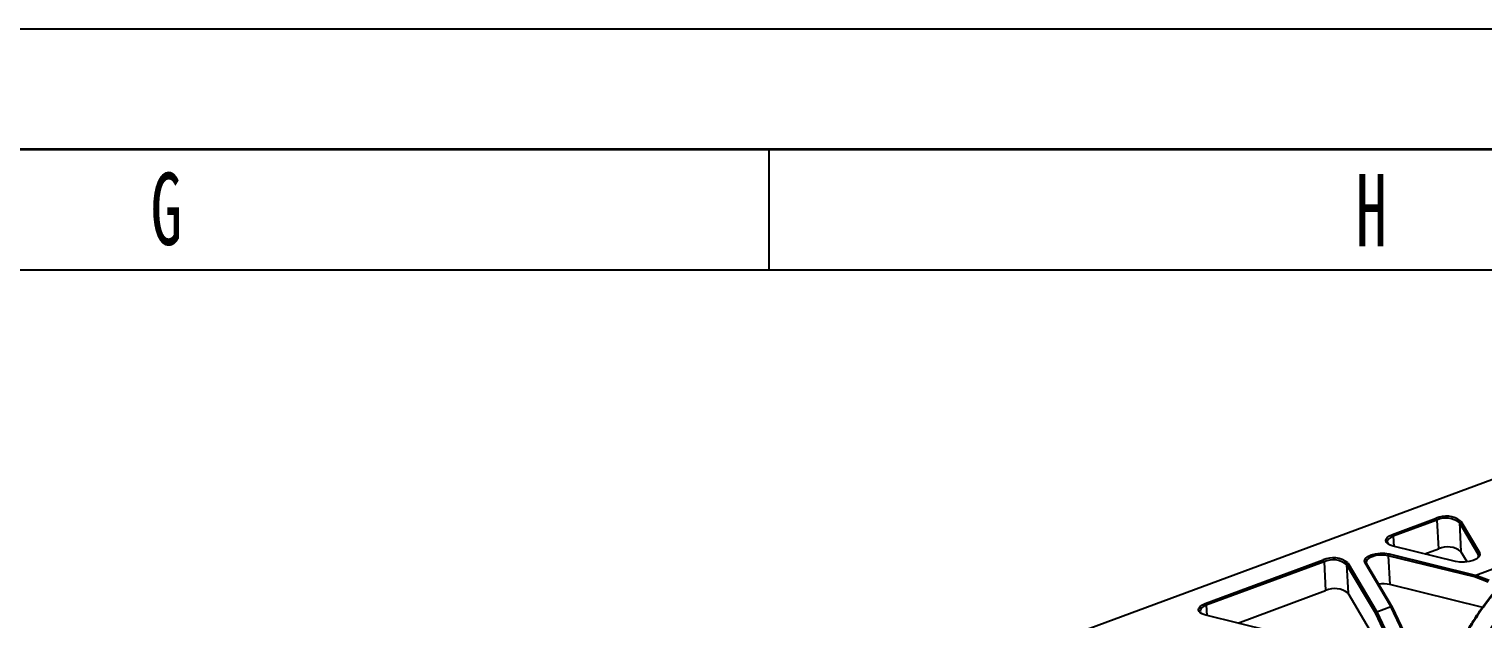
# Model space of a CAD drawing. Header units: millimetres. Extents: x 0 to 420, y 0 to 298.
# Drawn here: x 329.3 to 389.6, y 273.5 to 298 of the extents above; entities that cross this region are included whole.
import ezdxf

# ---------------------------------------------------------------- set-up
doc = ezdxf.new("R2010")
doc.units = ezdxf.units.MM
doc.layers.add('SLD-0', color=179, linetype='Continuous')
doc.layers.add('도면층1', color=4, linetype='Continuous', lineweight=35)
doc.layers.add('도면층2', color=3, linetype='Continuous', lineweight=25)
doc.styles.add('SLDTEXTSTYLE2', font='TXT', dxfattribs={"width": 0.638186})

msp = doc.modelspace()

# ---------------------------------------------------------------- linework, layer by layer
at = {"color": 7, "linetype": 'Continuous', "lineweight": 25}
for p, q in [((396.44587, 281.67801), (360.80867, 268.5151)), ((385.88277, 277.03454), (387.69662, 277.7045)), ((387.73473, 277.6307), (385.92088, 276.96074)), ((387.73473, 277.6307), (387.69662, 277.7045)), ((387.73473, 277.6307), (387.80121, 276.43453)), ((385.92088, 276.96074), (385.88277, 277.03454)), ((388.66602, 277.52172), (388.72104, 277.58462)), ((389.44072, 276.21768), (388.66602, 277.52172)), ((388.66602, 277.52172), (388.73249, 276.32555)), ((388.72104, 277.58462), (389.49574, 276.28059)), ((388.50074, 275.91308), (385.91218, 276.54715)), ((385.92088, 276.96074), (385.9443, 276.53928)), ((387.23129, 276.22403), (387.80121, 276.43453)), ((389.34413, 275.34542), (393.53568, 276.89361)), ((378.11489, 274.1654), (383.00884, 275.97303)), ((383.04694, 275.89922), (378.153, 274.0916)), ((383.04694, 275.89922), (383.00884, 275.97303)), ((383.04694, 275.89922), (383.11342, 274.70306)), ((383.97823, 275.79024), (384.03325, 275.85315)), ((383.97823, 275.79024), (384.04471, 274.59408)), ((385.19156, 273.74789), (383.97823, 275.79024)), ((384.03325, 275.85315), (385.23627, 273.82815)), ((385.82102, 274.05621), (384.75089, 275.85753)), ((384.81186, 275.81332), (384.75089, 275.85753)), ((384.81186, 275.81332), (385.88098, 274.01371)), ((385.71641, 276.14742), (385.74589, 276.22504)), ((385.71641, 276.14742), (385.78289, 274.95126)), ((389.28871, 275.27238), (385.71641, 276.14742)), ((385.74589, 276.22504), (389.32159, 275.34917)), ((388.98916, 275.89352), (388.73249, 276.32555)), ((389.49574, 276.28059), (389.44072, 276.21768)), ((389.44072, 276.21768), (389.4475, 276.09561)), ((389.28871, 275.27238), (389.32159, 275.34917)), ((389.86455, 275.05015), (389.28871, 275.27238)), ((389.32159, 275.34917), (389.34413, 275.34542)), ((389.34413, 275.34542), (389.90283, 275.1298)), ((379.46341, 273.3549), (383.11342, 274.70306)), ((385.87221, 271.51791), (384.04471, 274.59408)), ((389.63532, 274.0076), (385.78289, 274.95126)), ((378.153, 274.0916), (378.11489, 274.1654)), ((378.153, 274.0916), (378.17642, 273.67014)), ((385.23627, 273.82815), (385.82402, 274.04524)), ((385.82402, 274.04524), (385.82102, 274.05621)), ((385.82102, 274.05621), (385.88098, 274.01371)), ((386.86722, 271.84593), (385.82402, 274.04524)), ((385.88098, 274.01371), (386.9294, 271.80338)), ((382.164, 272.69338), (378.1443, 273.67801)), ((385.23635, 273.82779), (385.19156, 273.74789)), ((386.09191, 271.84973), (385.19156, 273.74789)), ((385.23627, 273.82815), (385.23635, 273.82779)), ((385.23635, 273.82779), (386.149, 271.90372))]:
    msp.add_line(p, q, dxfattribs=at)
at = {"color": 7, "linetype": 'Continuous', "lineweight": 25, "flags": 128}
for points in [[(385.91218, 276.54715), (385.7894, 276.58755), (385.69478, 276.64113), (385.63387, 276.70472), (385.61025, 276.7746), (385.62531, 276.84667), (385.67815, 276.9167), (385.76568, 276.98057), (385.88277, 277.03454)], [(385.92088, 276.96074), (385.81443, 276.91167), (385.73486, 276.85361), (385.68682, 276.78995), (385.67313, 276.72443), (385.6946, 276.6609), (385.73664, 276.61375)], [(384.75089, 275.85753), (384.73036, 275.94452), (384.76854, 276.03293), (384.86201, 276.11486), (385.00244, 276.18302), (385.17732, 276.23132), (385.37106, 276.25547), (385.56639, 276.25332), (385.74589, 276.22504)], [(385.71641, 276.14742), (385.55323, 276.17312), (385.37566, 276.17508), (385.19953, 276.15313), (385.04055, 276.10921), (384.91288, 276.04725), (384.82791, 275.97277), (384.7932, 275.8924), (384.81186, 275.81332)], [(389.49574, 276.28059), (389.51627, 276.19359), (389.47809, 276.10519), (389.38462, 276.02326), (389.24419, 275.9551), (389.06931, 275.9068), (388.87557, 275.88264), (388.68024, 275.8848), (388.50074, 275.91308)], [(378.1443, 273.67801), (378.02152, 273.71842), (377.9269, 273.77199), (377.86599, 273.83559), (377.84237, 273.90547), (377.85743, 273.97754), (377.91027, 274.04756), (377.9978, 274.11144), (378.11489, 274.1654)], [(378.153, 274.0916), (378.04656, 274.04254), (377.96698, 273.98447), (377.91894, 273.92081), (377.90525, 273.8553), (377.92673, 273.79177), (377.96876, 273.74462)]]:
    msp.add_lwpolyline(points, dxfattribs=at)
at = {"color": 7, "linetype": 'Continuous', "lineweight": 25}
for centre, radius, start, end in [((388.10981, 276.79841), 0.99585, 52.1372433, 114.5135823), ((388.11036, 276.80698), 0.90532, 52.1372433, 114.5135823), ((388.17683, 275.61082), 0.90532, 52.1372433, 114.5135823), ((383.42202, 275.06694), 0.99585, 52.1372433, 114.5135823), ((383.42257, 275.07551), 0.90532, 52.1372433, 114.5135823), ((389.30862, 276.14955), 0.14864, 312.4744454, 27.2843081), ((383.48905, 273.87934), 0.90532, 52.1372433, 114.5135823), ((385.51167, 273.73917), 1.24206, 77.3870967, 99.0891281)]:
    msp.add_arc(centre, radius, start, end, dxfattribs=at)
for points, knots in [([(389.04266, 271.11281), (389.05503, 271.15038), (389.07977, 271.22551), (389.11893, 271.33793), (389.1596, 271.45014), (389.20191, 271.5621), (389.24584, 271.67384), (389.29139, 271.78535), (389.37782, 271.98928), (389.51317, 272.28431), (389.71036, 272.66797), (389.92697, 273.04784), (390.16284, 273.42361), (390.41777, 273.79503), (390.78268, 274.28384), (391.28548, 274.88264), (391.80102, 275.41354), (392.17923, 275.77044), (392.39123, 275.96308), (392.6088, 276.15357), (392.83193, 276.34192), (393.06073, 276.52807), (393.29472, 276.71224), (393.45535, 276.83314), (393.53568, 276.8936)], [0, 0, 0, 0, 0.01789414, 0.03578536, 0.05367478, 0.0715635, 0.08945263, 0.10734328, 0.12523655, 0.18783161, 0.25039831, 0.31293515, 0.37549027, 0.43800758, 0.50051491, 0.62544395, 0.75035263, 0.78606043, 0.82173868, 0.85739631, 0.89304229, 0.92868559, 0.96433517, 1, 1, 1, 1]), ([(388.42401, 271.8855), (388.44068, 271.92523), (388.47396, 272.00459), (388.5261, 272.12316), (388.57978, 272.2412), (388.63513, 272.35868), (388.69211, 272.4756), (388.75072, 272.59195), (388.81092, 272.70774), (388.87271, 272.82294), (388.93607, 272.93757), (389.001, 273.05161), (389.06746, 273.16506), (389.1591, 273.31715), (389.2784, 273.50713), (389.42873, 273.73401), (389.58527, 273.95851), (389.74809, 274.18055), (389.91648, 274.40025), (390.03406, 274.54499), (390.09274, 274.61723)], [0, 0, 0, 0, 0.0421924, 0.08429275, 0.12630108, 0.16821742, 0.21004181, 0.25177428, 0.29341486, 0.3349636, 0.37642052, 0.41778566, 0.45905906, 0.50024075, 0.58428749, 0.66803239, 0.75147578, 0.83461796, 0.91745926, 1, 1, 1, 1]), ([(390.1557, 274.66063), (390.12602, 274.62432), (390.06666, 274.55169), (389.97971, 274.44218), (389.8943, 274.33226), (389.81056, 274.2219), (389.72848, 274.11111), (389.59444, 273.92574), (389.41458, 273.66429), (389.19853, 273.32467), (388.99778, 272.9817), (388.833, 272.6741), (388.69904, 272.40303), (388.59064, 272.16953), (388.52427, 272.01289), (388.49108, 271.93456)], [0, 0, 0, 0, 0.0416307, 0.08326049, 0.12489212, 0.16652834, 0.20817187, 0.24982546, 0.37476822, 0.49976116, 0.62476353, 0.74981708, 0.83319772, 0.91658474, 1, 1, 1, 1])]:
    msp.add_open_spline(points, degree=3, knots=knots, dxfattribs=at)
at = {"layer": 'SLD-0', "color": 7}
msp.add_line((420, 298), (0, 298), dxfattribs=at)
at = {"layer": '도면층1', "color": 7}
msp.add_line((415, 293), (5, 293), dxfattribs=at)
at = {"layer": '도면층2', "color": 7}
for p, q in [((360, 293), (360, 288)), ((410, 288), (10, 288))]:
    msp.add_line(p, q, dxfattribs=at)

# ---------------------------------------------------------------- texts
at = {"layer": '도면층2', "color": 7, "char_height": 3, "attachment_point": 2, "style": 'SLDTEXTSTYLE2'}
for s, insert in [('G', (334.99159, 292.0432)), ('H', (385.01353, 291.9922))]:
    msp.add_mtext(s, dxfattribs=dict(at, insert=insert))

doc.saveas('drawing.dxf')
